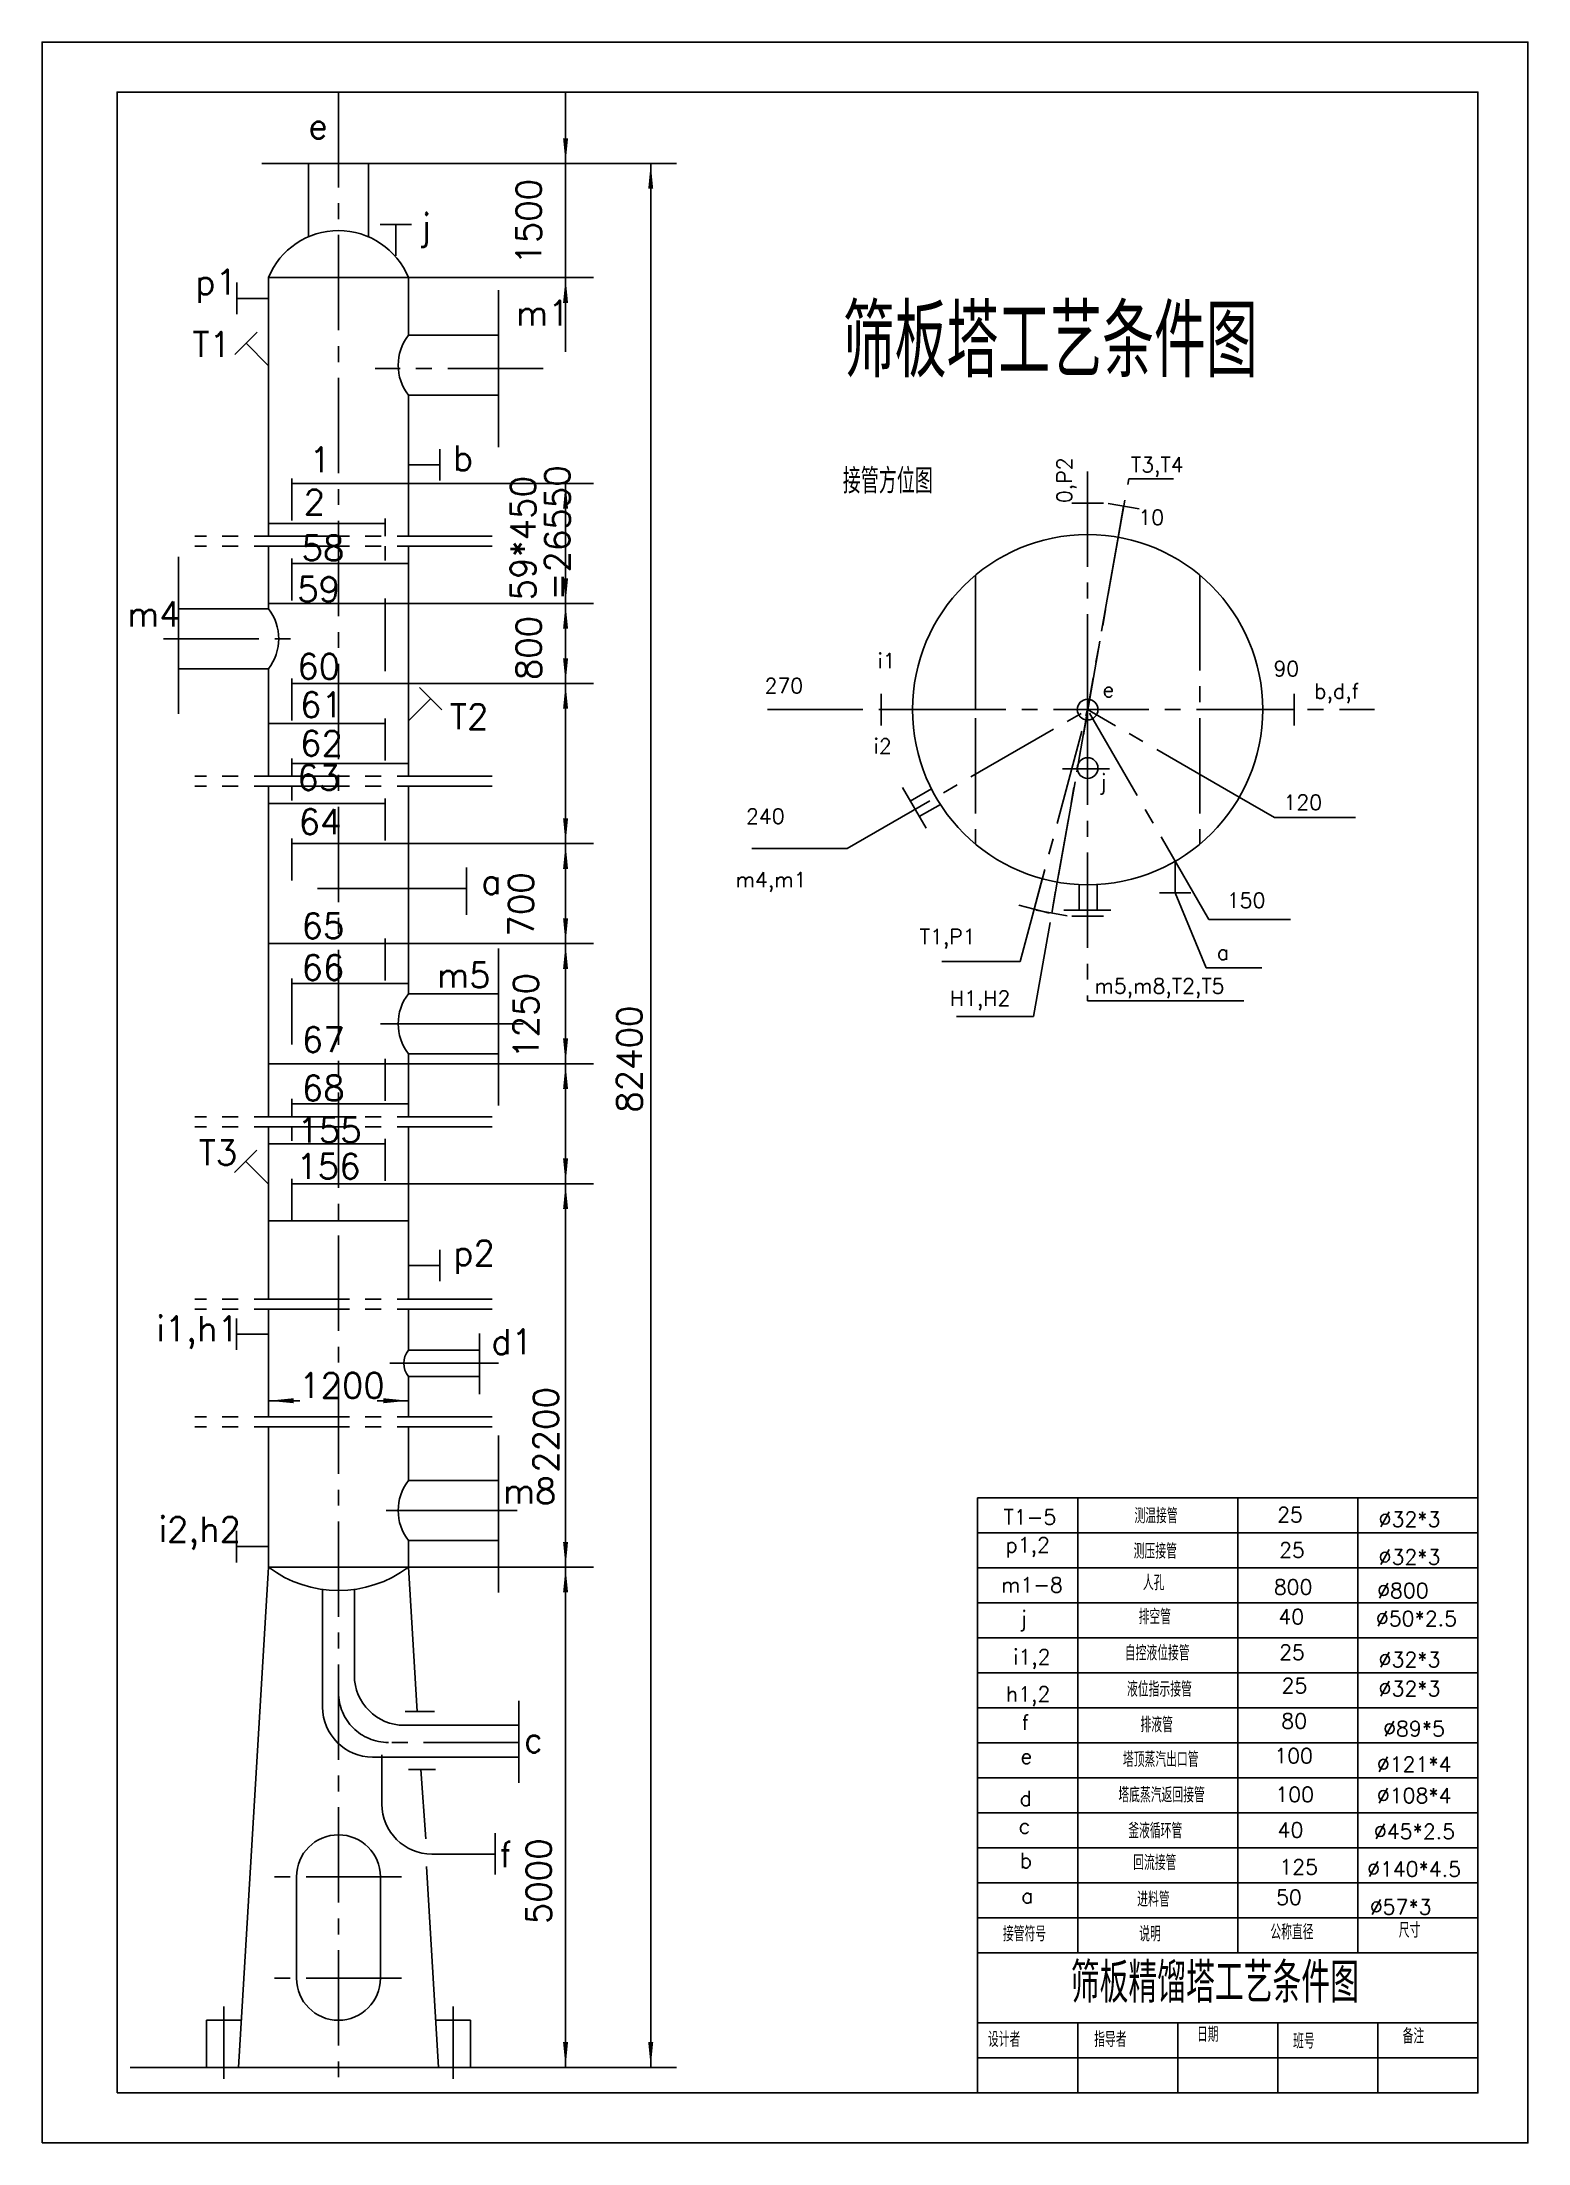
# Model space of a CAD drawing. Header units: millimetres. Extents: x 0 to 297, y 0 to 420.
import ezdxf

# ---------------------------------------------------------------- set-up
doc = ezdxf.new("R2010")
doc.units = ezdxf.units.MM
doc.linetypes.add('ACAD_ISO02W100', pattern=[15, 12, -3])
doc.linetypes.add('CENTER2', pattern=[28.575, 19.05, -3.175, 3.175, -3.175])
doc.layers.add('图层1', color=90, linetype='CENTER2')
doc.layers.add('图层2', color=130, linetype='Continuous')
doc.styles.get("Standard").update_dxf_attribs({"font": 'txt.shx', "height": 3, "bigfont": 'gbcbig.shx'})

# ---------------------------------------------------------------- blocks, each defined once
blk = doc.blocks.new('ren')
for p, q in [((18, 21.02), (18, -10.36)), ((0, 12), (18, 12)), ((18, 0), (0, 0))]:
    blk.add_line(p, q)
blk.add_arc((7.71, 6), 9.77, 142.1144, 217.8856)
blk = doc.blocks.new('tou')
at = {"layer": '图层2'}
blk.add_lwpolyline([(0, 0, 0, 1, 0), (0, 5.05, 1, 1, 0)], format="xyseb", dxfattribs=at)
blk = doc.blocks.new('ding')
for p, q in [((-3.15, 6.29), (3.15, 6.29)), ((0, 6.29), (0, 0))]:
    blk.add_line(p, q)

msp = doc.modelspace()

# ---------------------------------------------------------------- linework, layer by layer
for p, q in [((43.92, 395.71), (59.25, 395.71)), ((53.23, 381.06), (53.23, 395.71)), ((74.58, 395.71), (59.25, 395.71)), ((65.28, 381.06), (65.28, 395.71)), ((49.93, 332.76), (49.93, 324.36)), ((73.25, 331.76), (49.93, 331.76)), ((45.25, 323.76), (68.58, 323.76)), ((68.58, 324.76), (68.58, 321.2)), ((49.93, 316.76), (49.93, 308.36)), ((73.25, 315.76), (49.93, 315.76)), ((68.58, 319.19), (68.58, 316.36)), ((45.25, 307.76), (68.58, 307.76)), ((68.58, 308.76), (68.58, 294.26)), ((49.93, 292.76), (49.93, 284.36)), ((73.25, 291.76), (49.93, 291.76)), ((45.25, 283.76), (68.58, 283.76)), ((68.58, 284.76), (68.58, 279.25)), ((68.58, 279.25), (68.58, 276.36)), ((49.93, 276.76), (49.93, 273.27)), ((73.25, 275.76), (49.93, 275.76)), ((49.93, 271.25), (49.93, 268.36)), ((176.69, 262.81), (171.98, 270.96)), ((173.54, 268.27), (177.77, 270.71)), ((45.25, 267.76), (68.58, 267.76)), ((68.58, 268.76), (68.58, 260.36)), ((179.56, 267.59), (175.34, 265.15)), ((49.93, 260.76), (49.93, 252.36)), ((73.25, 259.76), (49.93, 259.76)), ((84.82, 255), (84.82, 245.49)), ((55.06, 250.8), (84.82, 250.8)), ((207.32, 246.45), (207.32, 251.58)), ((210.92, 251.6), (210.92, 246.45)), ((213.63, 246.45), (204.21, 246.45)), ((45.25, 239.76), (68.58, 239.76)), ((68.58, 240.76), (68.58, 232.36)), ((49.93, 232.76), (49.93, 224.36)), ((49.93, 232.76), (49.93, 219.62)), ((73.25, 231.76), (49.93, 231.76)), ((45.25, 215.76), (68.58, 215.76)), ((68.58, 216.76), (68.58, 208.36)), ((49.93, 208.76), (49.93, 205.16)), ((73.25, 207.76), (49.93, 207.76)), ((45.25, 168.68), (45.25, 203.15)), ((49.93, 203.15), (49.93, 200.36)), ((45.25, 199.76), (68.58, 199.76)), ((68.58, 200.76), (68.58, 192.36)), ((49.93, 192.76), (49.93, 184.36)), ((73.25, 191.76), (49.93, 191.76)), ((45.25, 184.36), (73.25, 184.36)), ((45.25, 145.17), (45.25, 166.67)), ((87.44, 161.84), (87.44, 149.67)), ((73.25, 158.51), (87.44, 158.51)), ((87.44, 153.21), (73.25, 153.21)), ((45.25, 115.12), (45.25, 143.15)), ((287, 129), (187, 129)), ((287, 129), (187, 129)), ((287, 129), (187, 129)), ((187, 10), (187, 129)), ((207, 38), (207, 129)), ((239, 38), (239, 129)), ((263, 38), (263, 129)), ((287, 122), (187, 122)), ((73.25, 120.43), (73.25, 115.12)), ((45.25, 115.12), (39.25, 15.12)), ((73.25, 115.12), (45.25, 115.12)), ((73.25, 115.12), (74.98, 86.25)), ((287, 115), (187, 115)), ((56.08, 110.7), (56.08, 87.15)), ((62.43, 110.7), (62.43, 93.5)), ((287, 108), (187, 108)), ((287, 101), (187, 101)), ((287, 94), (187, 94)), ((287, 94), (187, 94)), ((95.31, 88.41), (95.31, 71.98)), ((72.55, 86.25), (78.43, 86.25)), ((287, 87), (187, 87)), ((72.43, 83.5), (95.39, 83.5)), ((287, 80), (187, 80)), ((66.08, 77.15), (95.39, 77.15)), ((67.94, 77.62), (67.94, 67.74)), ((75.68, 74.67), (73.26, 74.67)), ((73.26, 74.67), (78.67, 74.67)), ((75.68, 74.67), (76.69, 60.82)), ((287, 73), (187, 73)), ((287, 73), (187, 73)), ((287, 66), (187, 66)), ((90.54, 57.74), (90.54, 61.95)), ((90.54, 61.95), (90.54, 53.69)), ((287, 59), (187, 59)), ((76.84, 55.26), (79.25, 15.12)), ((77.94, 57.74), (90.54, 57.74)), ((50.87, 53.22), (50.87, 32.93)), ((67.64, 53.22), (67.64, 32.93)), ((287, 52), (187, 52)), ((287, 52), (187, 52)), ((287, 52), (187, 52)), ((287, 45), (187, 45)), ((287, 38), (187, 38)), ((39.76, 24.54), (32.86, 24.54)), ((32.86, 24.54), (32.86, 15.31)), ((78.75, 24.54), (85.64, 24.54)), ((85.64, 24.54), (85.64, 15.31)), ((287, 24), (187, 24)), ((207, 10), (207, 24)), ((227, 10), (227, 24)), ((227, 10), (227, 24)), ((227, 10), (227, 24)), ((227, 10), (227, 24)), ((227, 10), (227, 24)), ((227, 10), (227, 24)), ((227, 10), (227, 24)), ((247, 10), (247, 24)), ((267, 10), (267, 24)), ((287, 17), (187, 17)), ((55.63, 15.12), (17.6, 15.12)), ((59.25, 15.12), (39.25, 15.12)), ((59.25, 15.12), (79.25, 15.12)), ((59.25, 15.12), (97.29, 15.12)), ((287, 10), (267, 10)), ((287, 10), (272, 10))]:
    msp.add_line(p, q)
for points in [[(0, 0), (297, 0), (297, 420), (0, 420)], [(15, 10), (287, 10), (287, 410), (15, 410)]]:
    msp.add_lwpolyline(points, close=True)
for points in [[(45.25, 321.2), (45.25, 372.91), (73.25, 372.91), (73.25, 361.39)], [(73.25, 349.39), (73.25, 321.2)], [(45.25, 306.71), (45.25, 319.19)], [(45.25, 306.71), (45.25, 319.19)], [(73.25, 319.19), (73.25, 273.27)], [(73.25, 319.19), (73.25, 305.2)], [(45.25, 290.71), (45.25, 294.71)], [(45.25, 273.27), (45.25, 294.71)], [(45.25, 273.27), (45.25, 279.25)], [(73.25, 279.25), (73.25, 273.27)], [(45.25, 257.27), (45.25, 271.25)], [(45.25, 215.04), (45.25, 271.25)], [(73.25, 271.25), (73.25, 231.75)], [(73.25, 271.25), (73.25, 257.27)], [(73.25, 271.25), (73.25, 257.27)], [(45.25, 205.16), (45.25, 243.02)], [(73.25, 243.02), (73.25, 229.75)], [(73.25, 217.75), (73.25, 205.16)], [(73.25, 217.75), (73.25, 213.75)], [(45.25, 189.16), (45.25, 203.15)], [(73.25, 203.15), (73.25, 168.68)], [(73.25, 166.67), (73.25, 158.51)], [(73.25, 153.21), (73.25, 145.17)], [(73.25, 143.15), (73.25, 132.43)]]:
    msp.add_lwpolyline(points)
for centre, radius in [((208.99, 286.54), 35), ((208.99, 286.54), 2.07), ((208.99, 274.86), 2.07)]:
    msp.add_circle(centre, radius)
for centre, radius, start, end in [((59.25, 367.18), 15.12, 22.2358, 157.7642), ((76.43, 155.86), 4.14, 140.1657, 219.8343), ((59.25, 133.77), 23.32, 233.1146, 306.8854), ((72.43, 93.5), 10, 180, 270), ((66.08, 87.15), 10, 180, 270), ((77.94, 67.74), 10, 180, 270), ((59.25, 53.22), 8.39, 0, 180), ((59.25, 32.93), 8.39, 180, 0)]:
    msp.add_arc(centre, radius, start, end)
at = {"layer": '图层1'}
for p, q in [((59.25, 410), (59.25, 10)), ((100.14, 354.72), (66.58, 354.72)), ((208.99, 286.54), (208.99, 336.1)), ((198.16, 225.22), (217.2, 332.7)), ((217.2, 332.7), (226.15, 332.7)), ((90, 321.2), (30.53, 321.2)), ((215.07, 321.01), (202.91, 252.07)), ((90, 319.19), (30.53, 319.19)), ((186.59, 286.54), (186.59, 313.43)), ((186.59, 313.43), (186.59, 259.65)), ((231.39, 313.43), (231.39, 259.65)), ((24.29, 300.71), (51.48, 300.71)), ((145.01, 286.54), (266.3, 286.54)), ((160.93, 258.79), (208.99, 286.54)), ((195.5, 236.2), (208.99, 286.54)), ((208.99, 286.54), (208.99, 228.31)), ((239.3, 269.04), (208.99, 286.54)), ((233.2, 244.6), (208.99, 286.54)), ((90, 273.27), (30.53, 273.27)), ((213.39, 274.73), (203.98, 274.73)), ((90, 271.25), (30.53, 271.25)), ((239.3, 269.04), (246.34, 264.98)), ((246.34, 264.98), (262.55, 264.98)), ((160.93, 258.79), (140.37, 258.79)), ((226.49, 249.94), (232.71, 234.91)), ((233.2, 244.6), (249.51, 244.6)), ((195.5, 236.2), (179.84, 236.2)), ((232.71, 234.91), (243.78, 234.91)), ((208.99, 228.31), (225.18, 228.31)), ((225.18, 228.31), (240.24, 228.31)), ((82.25, 223.75), (67.64, 223.75)), ((82.25, 223.75), (96.17, 223.75)), ((198.16, 225.22), (182.76, 225.22)), ((90, 205.16), (30.53, 205.16)), ((90, 203.15), (30.53, 203.15)), ((90, 168.68), (30.53, 168.68)), ((90, 166.67), (30.53, 166.67)), ((80.35, 155.86), (69.49, 155.86)), ((80.35, 155.86), (91.22, 155.86)), ((90, 145.17), (30.53, 145.17)), ((90, 143.15), (30.53, 143.15)), ((82.25, 126.43), (68.8, 126.43)), ((82.25, 126.43), (94.97, 126.43)), ((74.98, 86.25), (72.55, 86.25)), ((78.43, 86.25), (78.43, 86.25)), ((95.31, 80.05), (69.25, 80.05)), ((71.85, 53.22), (45.99, 53.22)), ((71.85, 32.93), (45.99, 32.93)), ((36.31, 27.26), (36.31, 12.82)), ((82.2, 27.26), (82.2, 12.82))]:
    msp.add_line(p, q, dxfattribs=at)
msp.add_arc((69.25, 90.05), 10, 180, 270, dxfattribs=at)
at = {"layer": '图层2'}
for p, q in [((104.64, 358.08), (104.64, 410)), ((59.25, 395.71), (126.82, 395.71)), ((121.66, 395.71), (121.66, 15.12)), ((59.25, 372.91), (110.2, 372.91)), ((59.25, 331.76), (110.2, 331.76)), ((104.64, 331.76), (104.64, 15.12)), ((59.25, 307.76), (110.2, 307.76)), ((59.25, 291.76), (110.2, 291.76)), ((59.25, 259.76), (110.2, 259.76)), ((59.25, 239.76), (110.2, 239.76)), ((59.25, 215.76), (110.2, 215.76)), ((59.25, 191.76), (110.2, 191.76)), ((51.54, 148.38), (45.25, 148.38)), ((66.97, 148.38), (73.25, 148.38)), ((59.25, 115.12), (110.2, 115.12)), ((59.25, 15.12), (117.27, 15.12)), ((117.27, 15.12), (126.82, 15.12))]:
    msp.add_line(p, q, dxfattribs=at)

# ---------------------------------------------------------------- block references
for name, p in [('ding', (70.71, 377.23)), ('ren', (73.25, 349.39)), ('ren', (73.25, 217.75)), ('ren', (73.25, 120.43))]:
    msp.add_blockref(name, p)
for name, p, rotation in [('ding', (45.25, 368.75), 90), ('ding', (45.23, 355.34), 45), ('ding', (73.25, 335.48), 270), ('ren', (45.25, 306.71), 180), ('ding', (73.22, 284.27), 315), ('ding', (45.13, 191.8), 45), ('ding', (73.24, 175.43), 270), ('ding', (45.13, 161.69), 90), ('ding', (45.13, 119.21), 90)]:
    msp.add_blockref(name, p, dxfattribs=dict(rotation=rotation))
at = {"layer": '图层1'}
msp.add_blockref('ding', (208.99, 321.54), dxfattribs=at)
for p, rotation in [((215.07, 321.01), 350.0000000000001), ((173.99, 286.54), 90), ((243.99, 286.54), 270), ((226.49, 256.23), 180), ((199.93, 252.73), 165), ((202.91, 252.07), 170), ((208.99, 251.54), 180)]:
    msp.add_blockref('ding', p, dxfattribs=dict(at, rotation=rotation))
at = {"layer": '图层2'}
for p in [(104.64, 395.71), (104.64, 307.76), (104.64, 291.76), (104.64, 259.76), (104.64, 239.76), (104.64, 215.76), (104.64, 191.76), (104.64, 115.12), (104.64, 15.12), (121.66, 15.12)]:
    msp.add_blockref('tou', p, dxfattribs=at)
for p, rotation in [((121.66, 395.71), 180), ((104.64, 372.91), 180), ((104.64, 331.76), 180), ((104.64, 307.76), 180), ((104.64, 291.76), 180), ((104.64, 259.76), 180), ((104.64, 239.76), 180), ((104.64, 215.76), 180), ((104.64, 191.76), 180), ((45.25, 148.38), 270), ((73.25, 148.38), 90), ((104.64, 115.12), 180)]:
    msp.add_blockref('tou', p, dxfattribs=dict(at, rotation=rotation))

# ---------------------------------------------------------------- texts
at = {"linetype": 'ACAD_ISO02W100'}
for s, height, p in [('筛板塔工艺条件图', 14.4, (160.05, 352.97)), ('接管方位图', 5, (160.05, 329.75))]:
    msp.add_text(s, height=height, dxfattribs=at).set_placement(p)
for s, height, p in [('T1-5', 3, (192.18, 123.63)), ('测温接管', 3, (218.35, 123.88)), ('25', 3, (246.87, 124.12)), ('p1,2', 3, (192.58, 118.06)), ('测压接管', 3, (218.19, 116.81)), ('25', 3, (247.26, 117.02)), ('人孔', 3, (220.03, 110.5)), ('m1-8', 3, (191.7, 110.07)), ('800', 3, (246.19, 109.64)), ('j', 3, (195.53, 103.38)), ('排空管', 3, (219.18, 103.69)), ('40', 3, (247.12, 103.7)), ('i1,2', 3, (194.12, 95.68)), ('自控液位接管', 3, (216.42, 96.45)), ('25', 3, (247.26, 96.6)), ('液位指示接管', 3, (216.86, 89.21)), ('25', 3, (247.75, 89.94)), ('h1,2', 3, (192.66, 88.25)), ('f', 3, (195.82, 82.57)), ('排液管', 3, (219.55, 82.11)), ('80', 3, (247.7, 82.85)), ('e', 3, (195.56, 75.78)), ('塔顶蒸汽出口管', 3, (216.04, 75.16)), ('100', 3, (246.3, 75.9)), ('d', 3, (195.4, 67.37)), ('塔底蒸汽返回接管', 3, (215.13, 68.07)), ('100', 3, (246.51, 68.17)), ('c', 3, (195.21, 61.85)), ('釜液循环管', 3, (217.1, 60.91)), ('40', 3, (246.95, 61.08)), ('b', 3, (195.45, 54.97)), ('回流接管', 3, (218.09, 54.54)), ('125', 3, (247.31, 53.69)), ('进料管', 3, (218.91, 47.22)), ('50', 3, (246.66, 47.61)), ('a', 3, (195.72, 47.91)), ('接管符号 ', 3, (192.05, 40.3)), ('说明', 3, (219.29, 40.29)), ('公称直径', 3, (245.51, 40.67)), ('尺寸', 3, (271.18, 41.04)), ('筛板精馏塔工艺条件图', 8, (205.62, 28.04)), ('设计者', 3, (189.06, 19.2)), ('指导者', 3, (210.29, 19.2)), ('日期', 3, (230.84, 20.21)), ('班号', 3, (250.05, 18.87)), ('备注', 3, (271.94, 19.88))]:
    msp.add_text(s, height=height).set_placement(p)
at = {"char_height": 3, "attachment_point": 5}
for s, insert in [(' %%C32*3', (272, 124.69)), (' %%C32*3', (272, 117.12)), ('%%c800', (272, 110.44)), ('%%C50*2.5', (274.71, 104.83)), (' %%C32*3', (272, 96.63)), (' %%C32*3', (272, 90.84)), ('  %%C89*5', (271.56, 82.82)), ('%%C121*4', (274.26, 75.7)), ('%%C108*4', (274.26, 69.46)), ('%%C45*2.5', (274.32, 62.27)), ('  %%C140*4.5', (271.56, 54.76)), ('%%C57*3', (271.56, 47.19))]:
    msp.add_mtext(s, dxfattribs=dict(at, insert=insert))
at = {"layer": '图层1'}
msp.add_text('0,P2', height=3, rotation=90, dxfattribs=at).set_placement((205.84, 327.83))
for s, p in [('T3,T4', (217.63, 333.98)), ('10', (219.12, 323.46)), ('i1', (167.01, 294.8)), ('90', (246.13, 293.23)), ('270', (144.42, 289.81)), ('e', (211.98, 289.03)), ('b,d,f', (254.3, 288.75)), ('i2', (166.23, 277.74)), ('j', (211.45, 270.66)), ('120', (248.14, 266.49)), ('240', (140.71, 263.74)), ('m4,m1', (138.65, 251.04)), ('150', (236.81, 246.92)), ('T1,P1', (175.42, 239.68)), ('a', (234.81, 236.51)), ('m5,m8,T2,T5', (210.38, 229.8)), ('H1,H2', (181.46, 227.35))]:
    msp.add_text(s, height=3, dxfattribs=at).set_placement(p)
at = {"layer": '图层2'}
for s, p in [('e', (53.23, 400.69)), ('j', (75.57, 380.65)), ('p1', (30.61, 369.55)), ('m1', (94.73, 363.31)), ('T1', (30.04, 357.05)), ('1', (53.45, 334.02)), ('b', (82.09, 334.33)), ('2', (52.29, 325.54)), ('58', (51.86, 316.35)), ('59', (51, 308.09)), ('m4', (17, 303.14)), ('60', (51, 292.69)), ('61', (51.57, 285)), ('T2', (81.52, 282.66)), ('62', (51.57, 277.3)), ('63', (51, 270.46)), ('64', (51.29, 261.61)), ('a', (87.77, 249.68)), ('65', (51.86, 240.81)), ('66', (51.86, 232.47)), ('m5', (78.93, 230.97)), ('67', (51.91, 218.06)), ('68', (51.91, 208.37)), ('155', (51.03, 200.01)), ('T3', (31.3, 195.49)), ('156', (50.81, 192.74)), ('p2', (82.16, 175.43)), ('i1,h1', (22.82, 160.27)), ('d1', (89.77, 157.68)), ('1200', (51.37, 148.94)), ('m8', (92.1, 127.84)), ('i2,h2', (23.26, 120.15)), ('c', (96.3, 78.09)), ('f', (91.44, 55.17))]:
    msp.add_text(s, height=5, dxfattribs=at).set_placement(p)
for s, p in [('1500', (99.79, 375.5)), ('59*450', (98.65, 308.38)), ('=26550', (105.5, 308.38)), ('800', (99.79, 292.42)), ('700', (98.25, 241.16)), ('1250', (99.22, 216.73)), ('82400', (119.89, 205.95)), ('2200', (103.21, 133.97)), ('5000', (101.78, 43.74))]:
    msp.add_text(s, height=5, rotation=90, dxfattribs=at).set_placement(p)

doc.saveas('drawing.dxf')
